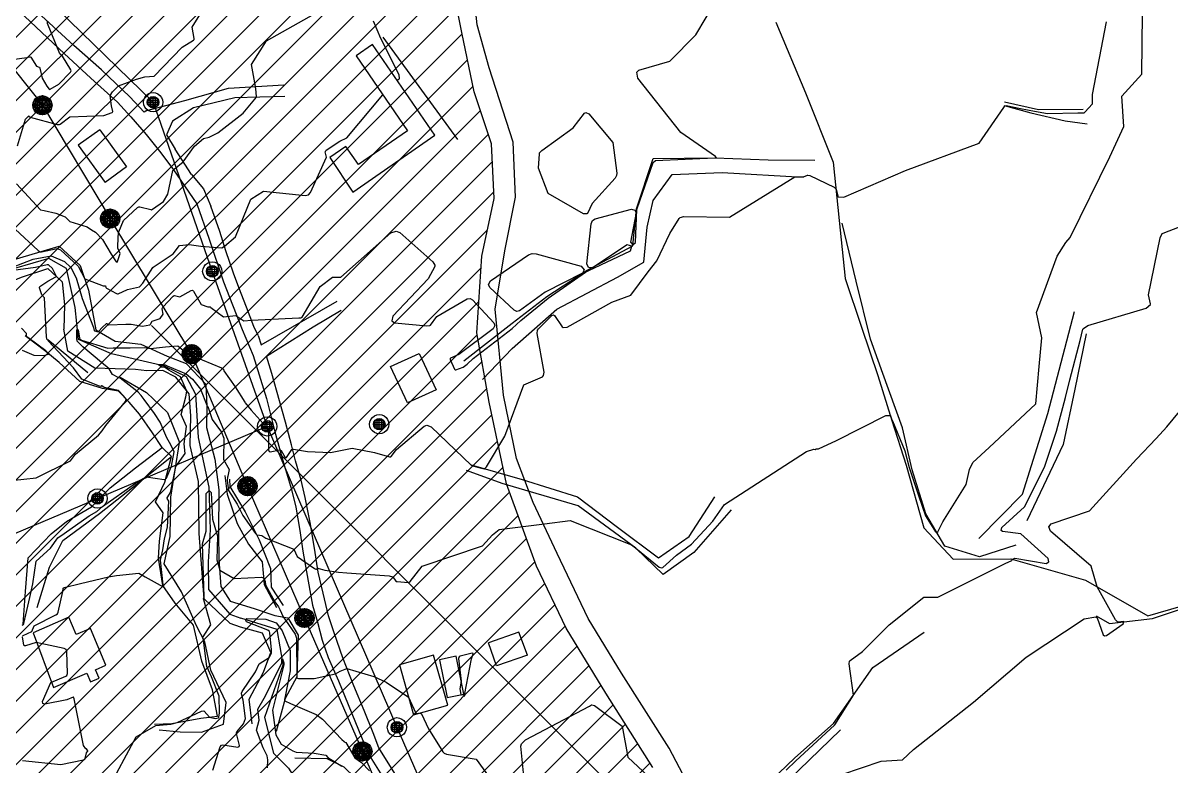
# Model space of a CAD drawing. Extents: x 13365 to 36625, y 86498 to 171760.
# Drawn here: x 14808.6 to 15129.5, y 87673.5 to 87881.3 of the extents above; entities that cross this region are included whole.
import ezdxf

# ---------------------------------------------------------------- set-up
doc = ezdxf.new("R2010")
doc.units = 0
doc.header["$LTSCALE"] = 5
doc.header["$MEASUREMENT"] = 0
for name, pattern in [('A_CONTINUOUS_LINE', [0]), ('KERB', [16, 5, -6, 5]), ('STREAM', [0])]:
    doc.linetypes.add(name, pattern=pattern)
doc.layers.get('0').update_dxf_attribs({"linetype": 'A_CONTINUOUS_LINE'})
for name, color, linetype in [('Agricultural', 40, 'Continuous'), ('BOUNDARY', 7, 'A_CONTINUOUS_LINE'), ('CONTOUR', 255, 'Continuous'), ('ELECTRIC', 240, 'A_CONTINUOUS_LINE'), ('EXISTING BUILDING', 21, 'A_CONTINUOUS_LINE'), ('EXISTING ROAD', 25, 'A_CONTINUOUS_LINE'), ('RELIEF', 255, 'A_CONTINUOUS_LINE'), ('Residential', 51, 'Continuous'), ('STREAM & RIVER FRONT', 161, 'A_CONTINUOUS_LINE'), ('TELECOM', 94, 'A_CONTINUOUS_LINE'), ('text', 7, 'Continuous')]:
    doc.layers.add(name, color=color, linetype=linetype)

# ---------------------------------------------------------------- blocks, each defined once
blk = doc.blocks.new('S038')
at = {"color": 0}
for p, q in [((-0.5, 0), (0, 0.5)), ((-0.5, 0), (-0.48, 0.13)), ((-0.48, -0.13), (-0.5, 0)), ((0, -0.5), (-0.5, 0)), ((-0.5, 0), (0.5, 0)), ((-0.48, -0.13), (0.13, 0.48)), ((-0.48, 0.13), (-0.43, 0.25)), ((0.13, -0.48), (-0.48, 0.13)), ((-0.48, 0.13), (0.48, 0.13)), ((0.25, 0.43), (-0.43, -0.25)), ((-0.43, 0.25), (-0.35, 0.35)), ((0.43, 0.25), (-0.43, 0.25)), ((-0.43, 0.25), (0.25, -0.43)), ((-0.35, 0.35), (-0.25, 0.43)), ((-0.35, -0.35), (0.35, 0.35)), ((0.35, -0.35), (-0.35, 0.35)), ((-0.35, 0.35), (0.35, 0.35)), ((-0.35, -0.35), (-0.35, 0.35)), ((-0.25, 0.43), (-0.13, 0.48)), ((0.43, -0.25), (-0.25, 0.43)), ((-0.25, 0.43), (-0.25, -0.43)), ((-0.25, -0.43), (0.43, 0.25)), ((-0.13, 0.48), (0, 0.5)), ((-0.13, -0.48), (-0.13, 0.48)), ((-0.13, 0.48), (0.48, -0.13)), ((0.48, 0.13), (-0.13, -0.48)), ((0, 0.5), (0.13, 0.48)), ((0.5, 0), (0, 0.5)), ((0, 0.5), (0, -0.5)), ((0, -0.5), (0.5, 0)), ((0.13, 0.48), (0.25, 0.43)), ((0.13, 0.48), (0.13, -0.48)), ((0.25, 0.43), (0.35, 0.35)), ((0.25, -0.43), (0.25, 0.43)), ((0.35, 0.35), (0.43, 0.25)), ((0.35, 0.35), (0.35, -0.35)), ((0.43, 0.25), (0.48, 0.13)), ((0.48, 0.13), (0.5, 0)), ((0.5, 0), (0.48, -0.13)), ((-0.43, -0.25), (-0.48, -0.13)), ((0.48, -0.13), (-0.48, -0.13)), ((-0.35, -0.35), (-0.43, -0.25)), ((-0.43, -0.25), (0.43, -0.25)), ((-0.25, -0.43), (-0.35, -0.35)), ((0.35, -0.35), (-0.35, -0.35)), ((-0.13, -0.48), (-0.25, -0.43)), ((0, -0.5), (-0.13, -0.48)), ((0.13, -0.48), (0, -0.5)), ((0.25, -0.43), (0.13, -0.48)), ((0.35, -0.35), (0.25, -0.43)), ((0.43, -0.25), (0.35, -0.35)), ((0.48, -0.13), (0.43, -0.25))]:
    blk.add_line(p, q, dxfattribs=at)
blk = doc.blocks.new('S034')
at = {"color": 0}
for p, q in [((-0.5, 0), (-0.48, 0.13)), ((-0.48, -0.13), (-0.5, 0)), ((-0.48, 0.13), (-0.43, 0.25)), ((-0.43, 0.25), (-0.35, 0.35)), ((-0.35, 0.35), (-0.25, 0.43)), ((-0.3, 0), (-0.28, 0.11)), ((-0.28, -0.11), (-0.3, 0)), ((0.3, 0), (-0.3, 0)), ((-0.28, 0.11), (-0.21, 0.21)), ((-0.28, -0.11), (-0.28, 0.11)), ((-0.28, 0.11), (0.28, 0.11)), ((-0.25, 0.43), (-0.13, 0.48)), ((-0.21, 0.21), (-0.11, 0.28)), ((-0.21, -0.21), (-0.21, 0.21)), ((-0.21, 0.21), (0.21, 0.21)), ((-0.13, 0.48), (0, 0.5)), ((-0.11, 0.28), (0, 0.3)), ((-0.11, -0.28), (-0.11, 0.28)), ((-0.11, 0.28), (0.11, 0.28)), ((0, 0.5), (0.13, 0.48)), ((0, 0.3), (0.11, 0.28)), ((0, -0.3), (0, 0.3)), ((0.11, 0.28), (0.21, 0.21)), ((0.11, 0.28), (0.11, -0.28)), ((0.13, 0.48), (0.25, 0.43)), ((0.21, 0.21), (0.28, 0.11)), ((0.21, 0.21), (0.21, -0.21)), ((0.25, 0.43), (0.35, 0.35)), ((0.28, 0.11), (0.3, 0)), ((0.28, 0.11), (0.28, -0.11)), ((0.3, 0), (0.28, -0.11)), ((0.35, 0.35), (0.43, 0.25)), ((0.43, 0.25), (0.48, 0.13)), ((0.48, 0.13), (0.5, 0)), ((0.5, 0), (0.48, -0.13)), ((-0.43, -0.25), (-0.48, -0.13)), ((-0.35, -0.35), (-0.43, -0.25)), ((-0.25, -0.43), (-0.35, -0.35)), ((-0.21, -0.21), (-0.28, -0.11)), ((0.28, -0.11), (-0.28, -0.11)), ((-0.13, -0.48), (-0.25, -0.43)), ((-0.11, -0.28), (-0.21, -0.21)), ((0.21, -0.21), (-0.21, -0.21)), ((0, -0.5), (-0.13, -0.48)), ((0, -0.3), (-0.11, -0.28)), ((0.11, -0.28), (-0.11, -0.28)), ((0.11, -0.28), (0, -0.3)), ((0.13, -0.48), (0, -0.5)), ((0.21, -0.21), (0.11, -0.28)), ((0.25, -0.43), (0.13, -0.48)), ((0.28, -0.11), (0.21, -0.21)), ((0.35, -0.35), (0.25, -0.43)), ((0.43, -0.25), (0.35, -0.35)), ((0.48, -0.13), (0.43, -0.25))]:
    blk.add_line(p, q, dxfattribs=at)

msp = doc.modelspace()

# ---------------------------------------------------------------- hatches: boundary and pattern name
at = {"layer": 'Residential', "linetype": 'Continuous'}
h = msp.add_hatch(dxfattribs=at)
h.set_pattern_fill('ANSI31', color=256, scale=50, style=0)
edge = h.paths.add_edge_path()
edge.add_line((15022.91, 87431.89), (15035.79, 87436.34))
edge.add_line((15035.79, 87436.34), (15043.22, 87441.78))
edge.add_line((15043.22, 87441.78), (15043.71, 87449.7))
edge.add_line((15043.71, 87449.7), (15034.8, 87456.13))
edge.add_line((15034.8, 87456.13), (15028.36, 87467.02))
edge.add_line((15028.36, 87467.02), (15025.88, 87484.84))
edge.add_line((15025.88, 87484.84), (15029.78, 87504.69))
edge.add_line((15029.78, 87504.69), (15031.86, 87519.92))
edge.add_line((15031.86, 87519.92), (15031.16, 87537.23))
edge.add_line((15031.16, 87537.23), (15027.68, 87559.49))
edge.add_line((15027.68, 87559.49), (15018.67, 87592.03))
edge.add_line((15018.67, 87592.03), (15008.97, 87620.42))
edge.add_line((15008.97, 87620.42), (14997.88, 87650.88))
edge.add_line((14997.88, 87650.88), (14984.66, 87673.16))
edge.add_line((14984.66, 87673.16), (14971.49, 87693.93))
edge.add_line((14971.49, 87693.93), (14960.4, 87712.1))
edge.add_line((14960.4, 87712.1), (14952.09, 87729.41))
edge.add_line((14952.09, 87729.41), (14943.78, 87752.41))
edge.add_line((14943.78, 87752.41), (14938.93, 87775.26))
edge.add_line((14938.93, 87775.26), (14935.46, 87794.65))
edge.add_line((14935.46, 87794.65), (14936.85, 87816.11))
edge.add_line((14936.85, 87816.11), (14940.29, 87832.21))
edge.add_line((14940.29, 87832.21), (14939.59, 87847.44))
edge.add_line((14939.59, 87847.44), (14934.74, 87861.98))
edge.add_line((14934.74, 87861.98), (14931.28, 87878.6))
edge.add_line((14931.28, 87878.6), (14927.81, 87895.91))
edge.add_line((14927.81, 87895.91), (14925.73, 87913.22))
edge.add_line((14925.73, 87913.22), (14919.5, 87926.37))
edge.add_line((14919.5, 87926.37), (14909.1, 87938.83))
edge.add_line((14909.1, 87938.83), (14899.4, 87950.61))
edge.add_line((14899.4, 87950.61), (14891.08, 87960.99))
edge.add_line((14891.08, 87960.99), (14880.68, 87969.99))
edge.add_line((14880.68, 87969.99), (14869.59, 87977.61))
edge.add_line((14869.59, 87977.61), (14863.35, 87986.61))
edge.add_line((14863.35, 87986.61), (14856.42, 87994.92))
edge.add_line((14856.42, 87994.92), (14849.47, 87997.81))
edge.add_line((14849.47, 87997.81), (14841.46, 88000.48))
edge.add_line((14841.46, 88000.48), (14833, 88001.37))
edge.add_line((14833, 88001.37), (14824.1, 87998.7))
edge.add_line((14824.1, 87998.7), (14816.08, 87993.81))
edge.add_line((14816.08, 87993.81), (14804.96, 87987.73))
edge.add_line((14804.96, 87987.73), (14799.16, 87981.8))
edge.add_line((14799.16, 87981.8), (14791.69, 87973.99))
edge.add_line((14791.69, 87973.99), (14783.13, 87967.57))
edge.add_line((14783.13, 87967.57), (14772.03, 87962.69))
edge.add_line((14772.03, 87962.69), (14765.15, 87960.73))
edge.add_line((14765.15, 87960.73), (14752.37, 87959.75))
edge.add_line((14752.37, 87959.75), (14742.54, 87960.24))
edge.add_line((14742.54, 87960.24), (14732.22, 87962.69))
edge.add_line((14732.22, 87962.69), (14725.34, 87969.57))
edge.add_line((14725.34, 87969.57), (14716.5, 87975.95))
edge.add_line((14716.5, 87975.95), (14711.58, 87986.26))
edge.add_line((14711.58, 87986.26), (14709.62, 88000.01))
edge.add_line((14709.62, 88000.01), (14703.23, 88015.23))
edge.add_line((14703.23, 88015.23), (14691.92, 88017.68))
edge.add_line((14691.92, 88017.68), (14683.08, 88013.27))
edge.add_line((14683.08, 88013.27), (14681.6, 87999.52))
edge.add_line((14681.6, 87999.52), (14680.13, 87986.26))
edge.add_line((14680.13, 87986.26), (14677.18, 87969.08))
edge.add_line((14677.18, 87969.08), (14673.25, 87954.35))
edge.add_line((14673.25, 87954.35), (14669.31, 87943.55))
edge.add_line((14669.31, 87943.55), (14666.86, 87933.24))
edge.add_line((14666.86, 87933.24), (14665.38, 87921.45))
edge.add_line((14665.38, 87921.45), (14664.89, 87908.69))
edge.add_line((14664.89, 87908.69), (14663.42, 87896.41))
edge.add_line((14663.42, 87896.41), (14660.47, 87880.21))
edge.add_line((14660.47, 87880.21), (14657.03, 87864.99))
edge.add_line((14657.03, 87864.99), (14654.06, 87851.56))
edge.add_line((14654.06, 87851.56), (14648.81, 87832.93))
edge.add_line((14648.81, 87832.93), (14649.36, 87814.9))
edge.add_line((14649.36, 87814.9), (14657.01, 87798.51))
edge.add_line((14657.01, 87798.51), (14667.4, 87784.86))
edge.add_line((14667.4, 87784.86), (14676.15, 87772.84))
edge.add_line((14676.15, 87772.84), (14685.45, 87756.45))
edge.add_line((14685.45, 87756.45), (14695.29, 87742.79))
edge.add_line((14695.29, 87742.79), (14710.06, 87719.85))
edge.add_line((14710.06, 87719.85), (14724.35, 87700))
edge.add_line((14724.35, 87700), (14734.2, 87685.25))
edge.add_line((14734.2, 87685.25), (14747.87, 87673.78))
edge.add_line((14747.87, 87673.78), (14760.44, 87666.68))
edge.add_line((14760.44, 87666.68), (14772.47, 87660.12))
edge.add_line((14772.47, 87660.12), (14785.05, 87651.93))
edge.add_line((14785.05, 87651.93), (14798.18, 87644.83))
edge.add_line((14798.18, 87644.83), (14809.66, 87633.9))
edge.add_line((14809.66, 87633.9), (14819.5, 87619.7))
edge.add_line((14819.5, 87619.7), (14822.29, 87603.57))
edge.add_line((14822.29, 87603.57), (14820.1, 87585.55))
edge.add_line((14820.1, 87585.55), (14814.09, 87568.07))
edge.add_line((14814.09, 87568.07), (14802.05, 87560.96))
edge.add_line((14802.05, 87560.96), (14784.56, 87562.06))
edge.add_line((14784.56, 87562.06), (14770.34, 87563.7))
edge.add_line((14770.34, 87563.7), (14755.57, 87564.79))
edge.add_line((14755.57, 87564.79), (14744.09, 87561.51))
edge.add_line((14744.09, 87561.51), (14735.34, 87554.95))
edge.add_line((14735.34, 87554.95), (14730.14, 87544.31))
edge.add_line((14730.14, 87544.31), (14724.93, 87533.02))
edge.add_line((14724.93, 87533.02), (14712.32, 87529.11))
edge.add_line((14712.32, 87529.11), (14697.53, 87523.46))
edge.add_line((14697.53, 87523.46), (14685.79, 87518.25))
edge.add_line((14685.79, 87518.25), (14675.35, 87516.08))
edge.add_line((14675.35, 87516.08), (14667.09, 87510.86))
edge.add_line((14667.09, 87510.86), (14661.44, 87499.57))
edge.add_line((14661.44, 87499.57), (14657.96, 87490.88))
edge.add_line((14657.96, 87490.88), (14657.96, 87477.85))
edge.add_line((14657.96, 87477.85), (14659.26, 87463.95))
edge.add_line((14659.26, 87463.95), (14662.74, 87453.52))
edge.add_line((14662.74, 87453.52), (14667.96, 87450.05))
edge.add_line((14667.96, 87450.05), (14677.09, 87451.35))
edge.add_line((14677.09, 87451.35), (14688.83, 87455.26))
edge.add_line((14688.83, 87455.26), (14700.14, 87459.61))
edge.add_line((14700.14, 87459.61), (14709.27, 87459.61))
edge.add_line((14709.27, 87459.61), (14721.88, 87459.61))
edge.add_line((14721.88, 87459.61), (14733.62, 87459.61))
edge.add_line((14733.62, 87459.61), (14746.67, 87457))
edge.add_line((14746.67, 87457), (14755.37, 87456.56))
edge.add_line((14755.37, 87456.56), (14767.11, 87456.13))
edge.add_line((14767.11, 87456.13), (14784.93, 87455.26))
edge.add_line((14784.93, 87455.26), (14800.59, 87454.39))
edge.add_line((14800.59, 87454.39), (14815.52, 87454.02))
edge.add_line((14815.52, 87454.02), (14832.48, 87455.32))
edge.add_line((14832.48, 87455.32), (14853.35, 87457.49))
edge.add_line((14853.35, 87457.49), (14872.05, 87463.58))
edge.add_line((14872.05, 87463.58), (14896.84, 87466.62))
edge.add_line((14896.84, 87466.62), (14909.01, 87476.61))
edge.add_line((14909.01, 87476.61), (14917.71, 87485.73))
edge.add_line((14917.71, 87485.73), (14923.8, 87498.33))
edge.add_line((14923.8, 87498.33), (14936.41, 87500.07))
edge.add_line((14936.41, 87500.07), (14950.76, 87491.81))
edge.add_line((14950.76, 87491.81), (14962.06, 87474.44))
edge.add_line((14962.06, 87474.44), (14980.32, 87461.84))
edge.add_line((14980.32, 87461.84), (14988.23, 87450.69))
edge.add_line((14988.23, 87450.69), (14999.13, 87438.32))
edge.add_line((14999.13, 87438.32), (15010.52, 87431.89))

# ---------------------------------------------------------------- linework, layer by layer
at = {"layer": 'Agricultural', "linetype": 'Continuous'}
msp.add_lwpolyline([(14996.9, 87663.83), (14989.24, 87678.48), (14975.9, 87699.45), (14966.57, 87714.77), (14957.91, 87732.92), (14951.24, 87747.23), (14946.58, 87759.55), (14942.91, 87777.2), (14940.58, 87801.3), (14943.25, 87817.61), (14946.25, 87832.6), (14945.58, 87847.91), (14938.88, 87868.75), (14935.55, 87880.73), (14933.88, 87896.72)], dxfattribs=at)
at = {"layer": 'BOUNDARY', "linetype": 'Continuous'}
msp.add_line((14909.14, 87877.32), (14930.02, 87848.66), dxfattribs=at)
at = {"layer": 'CONTOUR', "color": 33, "linetype": 'A_CONTINUOUS_LINE'}
for points in [[(14807.05, 87846.93), (14809.32, 87854.34), (14810.09, 87855.24), (14810.18, 87855.28), (14810.22, 87855.26), (14810.58, 87854.9), (14818.16, 87852.93), (14818.78, 87852.91), (14819.02, 87853.02), (14821.66, 87854.99), (14831.16, 87855.44), (14833.49, 87856.24), (14833.65, 87856.37), (14833.67, 87856.5), (14833.36, 87858.08), (14832.94, 87860.97), (14833.58, 87861.98), (14835.26, 87863.7), (14840.34, 87865.57), (14842.69, 87866.19), (14845.25, 87866.41), (14853.05, 87874.55), (14856.24, 87876.44), (14856.43, 87876.67), (14856.47, 87876.93), (14855.84, 87880.09), (14867.65, 87899.01)], [(14806.77, 87836.34), (14813.49, 87829), (14814.55, 87828.88), (14817.8, 87828.1), (14820.38, 87827.1), (14821.73, 87825.75), (14826.5, 87824.32), (14827.77, 87823.45), (14828.88, 87822.81), (14830.84, 87820.72), (14833.25, 87816.59), (14834.66, 87814.5), (14834.87, 87814.42), (14835.04, 87814.55), (14835.71, 87816.82), (14835.12, 87818.33), (14835.22, 87821.53), (14835.38, 87822.91), (14836.73, 87826.01), (14840.63, 87829.65), (14841.01, 87829.85), (14841.28, 87829.86), (14844.28, 87829.08), (14844.55, 87829.07), (14844.82, 87829.19), (14847.83, 87831.34), (14849.06, 87833.44), (14850.44, 87840.05), (14850.83, 87840.35), (14853.4, 87842.47), (14856.52, 87846.81), (14859.02, 87849), (14860.64, 87849.36), (14863.07, 87850.59), (14870.12, 87856.07), (14873.88, 87860.49), (14873.81, 87861.92), (14873.59, 87863.48), (14872.51, 87869.63), (14876.66, 87876.27), (14899.01, 87888.93)], [(14805.63, 87812.98), (14811.39, 87815.22), (14816.46, 87816.18), (14820.15, 87814.56), (14821.99, 87812.89), (14823.43, 87810.04), (14825.12, 87804.24), (14828.32, 87796.16), (14828.49, 87795.32), (14828.53, 87795.26), (14828.57, 87795.23), (14829.24, 87795.02), (14829.71, 87795.04), (14830.79, 87796.18), (14831.84, 87797.19), (14831.95, 87797.24), (14832, 87797.23), (14832.6, 87796.9), (14837.33, 87797.08), (14838.8, 87797.1), (14841.99, 87796.5), (14844.06, 87796.91), (14844.22, 87796.98), (14844.27, 87797.03), (14844.69, 87797.89), (14846.95, 87798.66), (14847.77, 87799.84), (14847.5, 87801.36), (14847.51, 87801.48), (14847.69, 87801.8), (14850.53, 87804.93), (14850.85, 87805.12), (14850.97, 87805.12), (14852.43, 87804.67), (14855.63, 87806.5), (14855.93, 87806.53), (14856.23, 87806.31), (14858.42, 87802.52), (14860.27, 87801.89), (14860.92, 87801.87), (14861.1, 87801.71), (14861.14, 87801.69), (14864.61, 87799.09), (14868.04, 87799.53), (14870.32, 87797.97), (14872.48, 87798.14), (14885.74, 87798.83), (14886.13, 87798.84), (14886.25, 87798.84), (14886.29, 87798.82), (14886.3, 87798.82), (14886.31, 87798.83), (14886.48, 87798.92), (14886.62, 87799.05), (14891.66, 87807.63), (14895.09, 87810.2), (14897.4, 87810.23), (14911.45, 87822.59), (14912.91, 87823.1), (14913.95, 87822.7), (14923.19, 87814.46), (14923.73, 87813.51), (14923.69, 87813.19), (14921.86, 87809.77), (14911.94, 87799.29), (14911.72, 87798.01), (14912.42, 87797.45), (14921.49, 87796.56), (14922.27, 87796.66), (14922.47, 87796.8), (14924.28, 87799.19), (14932.75, 87804.1), (14933.54, 87804.23), (14934.22, 87803.86), (14940.2, 87797.44), (14940.46, 87796.68), (14939.99, 87795.79), (14930.44, 87788.62), (14928.12, 87787.59), (14927.98, 87787.43), (14927.99, 87787.17), (14929.24, 87784.5), (14929.43, 87784.31), (14929.6, 87784.31), (14931.6, 87785.03), (14932.79, 87785.86), (14934.47, 87787.47), (14945.32, 87795.81), (14947.74, 87798.09), (14955.36, 87804.36), (14965.85, 87811.6), (14966.76, 87812.08), (14978.37, 87817.53), (14978.76, 87818.86), (14977.47, 87819.28), (14967.81, 87812.85), (14966.7, 87812.93), (14966.22, 87813.92), (14967.4, 87825.09), (14967.78, 87826.01), (14968.57, 87826.5), (14978.68, 87829.19), (14979.64, 87828.97), (14979.95, 87828.25), (14978.41, 87820.02), (14979.04, 87819.28), (14979.82, 87819.9), (14980.2, 87829.11), (14980.27, 87829.41), (14984.74, 87842.25), (14985.41, 87842.81), (15002.02, 87843.55), (15002.08, 87843.55), (15002.4, 87843.54), (15002.42, 87843.55), (15002.42, 87843.59), (15002.15, 87843.92), (14992.51, 87850.63), (14980.44, 87865.82), (14980.16, 87867.48), (14980.72, 87868.05), (14989.41, 87870.63), (14996.63, 87877.92), (15002.42, 87887.65)], [(14808.46, 87709.85), (14808.61, 87710), (14811.04, 87711.12), (14811.73, 87712.76), (14817.79, 87715.77), (14818.21, 87716.11), (14818.41, 87716.53), (14819.77, 87722.29), (14819.78, 87723.15), (14819.8, 87723.22), (14820.12, 87723.42), (14824.65, 87724.52), (14832.46, 87726.41), (14834.69, 87726.75), (14840.93, 87727.43), (14842.76, 87726.4), (14846.98, 87724.05), (14847.64, 87723.76), (14847.89, 87723.71), (14847.92, 87723.72), (14847.92, 87723.74), (14847.83, 87723.97), (14847.73, 87724.16), (14847.02, 87731.11), (14847.69, 87733.97), (14848.12, 87737.02), (14848.94, 87740.35), (14849.36, 87747.55), (14848.86, 87748.3), (14848.84, 87748.37), (14848.87, 87748.47), (14849.59, 87749.55), (14849.96, 87750.37), (14851.31, 87757.3), (14853.91, 87760.86), (14853.63, 87763.64), (14854.25, 87768.47), (14852.77, 87771.81), (14854.09, 87776.79), (14854.43, 87778.33), (14852.61, 87782.34), (14849.4, 87784.2), (14848.14, 87785.03), (14847.27, 87785.02), (14847.21, 87785.04), (14847.2, 87785.05), (14847.15, 87785.19), (14846.44, 87785.67), (14846.41, 87785.75), (14846.51, 87785.82), (14847.78, 87785.77), (14848.35, 87785.67), (14848.88, 87785.39), (14854.16, 87783.15), (14855.98, 87781.73), (14858.25, 87778.91), (14859.98, 87774.39), (14860.09, 87774.24), (14860.24, 87774.04), (14861.43, 87770.44), (14864.08, 87766.9), (14864.72, 87765.16), (14864.62, 87759.24), (14866.26, 87756.45), (14865.81, 87754.53), (14865.71, 87754.24), (14865.66, 87753.39), (14866.01, 87750.6), (14868.49, 87746.76), (14870.05, 87743.58), (14873.55, 87738.5), (14873.91, 87738.17), (14874.01, 87738.14), (14875.32, 87738), (14876.47, 87737.24), (14884.31, 87734.2), (14885.24, 87732.13), (14890.03, 87728.74), (14890.48, 87728.59), (14890.52, 87728.6), (14890.96, 87728.84), (14892.93, 87728.28), (14896.76, 87727.68), (14899.14, 87727.53), (14910.96, 87726.72), (14911.86, 87726.46), (14911.96, 87726.38), (14912.8, 87725.24), (14912.89, 87725.16), (14913.15, 87725.09), (14916.23, 87724.85), (14916.49, 87724.89), (14916.84, 87725.15), (14920.14, 87729.38), (14937.07, 87735.09), (14939.81, 87738.18), (14941.73, 87739.65), (14954.32, 87741.25), (14961.57, 87742.16), (14978.65, 87735.35), (14979.8, 87734.53), (14979.94, 87734.43), (14986.41, 87729.13), (14987.06, 87728.92), (14987.46, 87729.07), (14991.29, 87732.49), (14995.44, 87735.58), (15001.46, 87741.95), (15004.71, 87746.62), (15027.6, 87761.44), (15029.64, 87762.16), (15029.67, 87762.16), (15030.02, 87762.03), (15030.05, 87762.03), (15030.07, 87762.04), (15030.31, 87762.19), (15030.94, 87762.24), (15036.01, 87764.58), (15049.75, 87771.5), (15051.05, 87771.53), (15051.11, 87771.47), (15051.4, 87770.61), (15051.66, 87770.01), (15055.04, 87761.66), (15056.26, 87756.99), (15058.9, 87749.14), (15060.89, 87743.48), (15063.63, 87739.04), (15064.04, 87738.83), (15064.28, 87738.98), (15065.75, 87741.81), (15072.2, 87752.24), (15073.15, 87756.44), (15074.1, 87758.37), (15078.66, 87762.56), (15091.7, 87774.75), (15092.66, 87785.26), (15093.39, 87793.21), (15091.93, 87800.33), (15097.62, 87816.08), (15100.1, 87819.89), (15101.34, 87821.31), (15112.36, 87843.88), (15116.3, 87852.35), (15115.71, 87860.79), (15121.32, 87866.99), (15121.54, 87883.81)], [(14913.14, 87865.24), (14913.72, 87865.61), (14913.84, 87865.79), (14913.76, 87866.73), (14908.57, 87876.9), (14906.56, 87881.77)], [(14806.45, 87823.58), (14812.79, 87817.66), (14813.39, 87817.32), (14813.75, 87817.31), (14818.15, 87818.23), (14819.08, 87817.82), (14824.01, 87813.31), (14825.85, 87809.69), (14831.04, 87807.81), (14831.56, 87807.78), (14831.6, 87807.76), (14831.62, 87807.74), (14831.78, 87807.41), (14831.77, 87807.32), (14831.78, 87807.31), (14831.97, 87807.12), (14834.75, 87805.61), (14835.02, 87805.54), (14835.24, 87805.58), (14837.77, 87806.8), (14841.18, 87807.47), (14842.07, 87808.55), (14844.92, 87812.87), (14844.97, 87812.94), (14844.98, 87812.96), (14850.53, 87816.71), (14852.37, 87819.07), (14855.06, 87819.38), (14858.27, 87818.83), (14864.15, 87818.4), (14864.94, 87818.84), (14868, 87821.5), (14872.29, 87832.05), (14875.79, 87834.2), (14887.44, 87832.99), (14888.37, 87833.2), (14888.97, 87833.85), (14893.46, 87843.78), (14893.1, 87845.26), (14893.11, 87845.38), (14893.34, 87845.67), (14897.14, 87848.18), (14899.1, 87849.12), (14909.22, 87861.15)], [(14973.42, 87847.82), (14974.58, 87839.26), (14974.52, 87838.58), (14974.14, 87837.91), (14967.69, 87830.8), (14966.43, 87828.04), (14966.23, 87827.87), (14965.28, 87827.95), (14955.38, 87833.56), (14952.72, 87840.67), (14952.92, 87844.67), (14953.01, 87844.98), (14953.58, 87845.63), (14962.41, 87851.99), (14965.56, 87856.01), (14965.95, 87856.2), (14966.77, 87855.84), (14973.42, 87847.82)], [(15021.9, 87672.4), (15024.65, 87674.95), (15028.15, 87678.2), (15035.48, 87685.06), (15040.71, 87693.36), (15039.51, 87702.1), (15039.61, 87702.8), (15039.82, 87703.06), (15043.23, 87705.54), (15050.72, 87712.98), (15060.42, 87720.78), (15064.33, 87720.71), (15083.13, 87730.11), (15084.97, 87731.03), (15085.09, 87731.15), (15085.09, 87731.16), (15085.06, 87731.3), (15085.06, 87731.31), (15085.82, 87731.62), (15094.55, 87730.17), (15095.32, 87730.63), (15095.15, 87731.58), (15087.54, 87738.45), (15082.35, 87739.11), (15082, 87739.42), (15082.18, 87740.18), (15088.53, 87746), (15094.14, 87757.08), (15097.51, 87767.18), (15099.96, 87776.53), (15101.23, 87781.53), (15104.12, 87792.46), (15104.86, 87795.64), (15104.98, 87795.87), (15106.21, 87796.69), (15122.56, 87801.58), (15123.73, 87802.56), (15123.77, 87802.77), (15123.2, 87805.3), (15126.41, 87821.24), (15127.02, 87822.4), (15127.04, 87822.41), (15127.33, 87822.49), (15149.7, 87831.13)], [(14805.36, 87753.31), (14812.23, 87754.08), (14821.83, 87758.88), (14823.27, 87760.67), (14829.66, 87766.06), (14830.69, 87767.25), (14831.75, 87768.69), (14837.23, 87775.41), (14837.45, 87776.09), (14837.36, 87776.3), (14835.49, 87778.3), (14835.27, 87778.47), (14831.3, 87779.39), (14830.65, 87779.78), (14830.6, 87779.8), (14830.57, 87779.79), (14830.38, 87779.64), (14830.36, 87779.64), (14829.94, 87779.69), (14825.08, 87781.65), (14822.72, 87784.87), (14815.67, 87792.43), (14815.54, 87792.57), (14815.4, 87792.67), (14815.39, 87792.68), (14815.15, 87793.52), (14814.63, 87804.43), (14813.85, 87805.29), (14813.16, 87807.26), (14813.16, 87807.43), (14813.29, 87807.61), (14815.51, 87809.08), (14817.75, 87810.27), (14817.88, 87810.44), (14817.87, 87810.62), (14816.88, 87812.61), (14815.75, 87813.61), (14815.64, 87813.67), (14815.37, 87813.67), (14812.09, 87812.89), (14805.87, 87812.05)], [(14808.32, 87789.81), (14811.66, 87788.44), (14814.43, 87788.27), (14815.72, 87788.69), (14815.8, 87788.78), (14815.78, 87788.87), (14815.02, 87789.64), (14809.9, 87793.36), (14809.58, 87793.74), (14809.56, 87793.79), (14809.53, 87794.49), (14808.19, 87795.97)], [(15037.49, 87671.18), (15048.49, 87674.85), (15054.47, 87675.27), (15057.51, 87678.16), (15074.27, 87691.35), (15088.99, 87703.97), (15105.19, 87714.65), (15108.45, 87715.22), (15108.81, 87714.92), (15110.53, 87710.23), (15110.89, 87709.93), (15111.41, 87710.03), (15116.16, 87713.27), (15116.34, 87713.84), (15116.21, 87713.93), (15114.67, 87713.78), (15114.54, 87713.81), (15113.94, 87714.4), (15108.87, 87723.62), (15107.17, 87729.36), (15095.79, 87739.17), (15095.38, 87740.44), (15096.01, 87741.21), (15106.7, 87744.9), (15119.81, 87759.28), (15125.32, 87765.11), (15128.35, 87768.34), (15145.18, 87788.75)], [(14834.82, 87671.66), (14840.25, 87681.72), (14845.73, 87684.84), (14849.91, 87685.27), (14850.27, 87685.29), (14851.7, 87685.68), (14858.51, 87688.85), (14859.12, 87688.91), (14859.28, 87688.83), (14860.76, 87687.23), (14862.28, 87686.83), (14863.22, 87687.02), (14863.29, 87687.06), (14863.33, 87687.15), (14863.51, 87688.39), (14863.43, 87693.04), (14861.24, 87698.46), (14860.02, 87701.38), (14859.22, 87707.2), (14859.02, 87708.79), (14858.84, 87709.27), (14858.84, 87709.31), (14858.94, 87709.61), (14861.06, 87713), (14859.16, 87720.01), (14859.09, 87720.3), (14859.19, 87720.8), (14858.77, 87735.63), (14859.81, 87739.18), (14859.8, 87749.76), (14860.6, 87750.52), (14861.19, 87750.01), (14861.55, 87742.56), (14862.71, 87738.74), (14862.99, 87737.84), (14862.8, 87731.15), (14863.58, 87728.24), (14867.64, 87725.97), (14875.24, 87726.3), (14875.83, 87726.13), (14875.89, 87726.07), (14876.3, 87725.11), (14876.41, 87724.16), (14879.03, 87719.46), (14880.03, 87718.02), (14880.38, 87717.25), (14881.28, 87715.21), (14881.99, 87714.3), (14884.63, 87710.36), (14885.07, 87709.31), (14885.09, 87698.48), (14885.03, 87698.21), (14885.04, 87698.19), (14885.07, 87698.16), (14885.56, 87698.03), (14890.02, 87697.97), (14895.93, 87699.28), (14897.29, 87700.04), (14899.12, 87700.81), (14906.66, 87698.53), (14910.08, 87696.93), (14916.39, 87692.77), (14918.32, 87688.5), (14918.59, 87688.22), (14918.67, 87688.2), (14919.6, 87688.36), (14919.68, 87688.34), (14919.94, 87688.08), (14921.97, 87683.95), (14925.95, 87677.52), (14926.36, 87677.09), (14926.98, 87676.84), (14935.31, 87675.44), (14939.19, 87670.01)], [(14861.61, 87672.36), (14863.72, 87678.93), (14864.11, 87679.4), (14864.47, 87679.49), (14868.61, 87678.8), (14868.98, 87678.94), (14869.07, 87679.25), (14868.23, 87682.58), (14868.24, 87682.88), (14868.35, 87683.08), (14870.27, 87685.31), (14870.8, 87686.84), (14870.11, 87691.97), (14869.65, 87693.71), (14869.64, 87693.85), (14869.84, 87694.34), (14873.59, 87699.84), (14874.63, 87702.14), (14877.37, 87703.85), (14878.04, 87705.12), (14878.1, 87706), (14877.62, 87710.78), (14877.48, 87711.14), (14877.06, 87711.5), (14871.08, 87713.82), (14870.79, 87714.43), (14871.19, 87714.76), (14876.47, 87714.6), (14879.35, 87713.58), (14880.28, 87712.39), (14880.99, 87711.34), (14883.28, 87705.86), (14883.29, 87700.15), (14881.84, 87692.92), (14881.66, 87692.2), (14881.7, 87691.84), (14881.71, 87691.81), (14881.82, 87691.72), (14883.39, 87691.03), (14890.55, 87687.89), (14892.31, 87686.65), (14897.76, 87680.9), (14898.36, 87680.42), (14898.59, 87680.19), (14898.81, 87680.07), (14901.39, 87675.82), (14903.18, 87674.52), (14905.43, 87672.15)], [(14808.47, 87675.07), (14819.18, 87673.96), (14825.47, 87675.29), (14825.93, 87675.54), (14825.99, 87675.66), (14826.35, 87677.24), (14826.51, 87677.53), (14826.74, 87677.65), (14826.76, 87677.67), (14826.74, 87677.73), (14826.33, 87678.31), (14826.28, 87678.35), (14826.27, 87678.35), (14826.18, 87678.33), (14826.17, 87678.33), (14825.52, 87679.24), (14822.91, 87692.31), (14822.75, 87692.75), (14822.73, 87692.78), (14822.57, 87692.79), (14820.81, 87692.07), (14814.67, 87690.81), (14814.15, 87691.01), (14814.06, 87691.52), (14816.34, 87696.88), (14820.56, 87698.62), (14820.84, 87698.86), (14820.99, 87699.38), (14820.87, 87705.56), (14820.69, 87706.08), (14820.13, 87706.43), (14812.3, 87708.06), (14809.26, 87707.09), (14808.99, 87707.13), (14808.87, 87707.31), (14808.43, 87709.64)], [(14876.91, 87672.99), (14877.04, 87675.24), (14876.83, 87676.34), (14875.71, 87678.61), (14873.85, 87683.59), (14874.59, 87686.34), (14874.21, 87689.39), (14876.01, 87692.53), (14880.63, 87701.75), (14880.94, 87702.34), (14880.95, 87703.43), (14881.02, 87703.51), (14881.12, 87703.46), (14881.48, 87702.42), (14881.48, 87701.82), (14881.33, 87701.07), (14878.3, 87689.12), (14879.04, 87683.62), (14879.28, 87682.27), (14880.73, 87679.63), (14884, 87677.76), (14884.45, 87677.6), (14884.91, 87677.36), (14889.99, 87677.1), (14893.21, 87676.53), (14893.76, 87675.95), (14897.74, 87673.5)], [(14934.44, 87704.99), (14934.11, 87705.1), (14930.75, 87704.27), (14930.5, 87704.1), (14930.35, 87703.59), (14931.05, 87697.24), (14930.73, 87695.09), (14930.99, 87693.55), (14931.06, 87693.44), (14931.11, 87693.43), (14931.61, 87693.51), (14931.65, 87693.5), (14931.68, 87693.48), (14931.9, 87693.16), (14931.93, 87693.13), (14931.94, 87693.13), (14932.08, 87693.15), (14932.09, 87693.16), (14932.11, 87693.21), (14932.07, 87693.84), (14933.92, 87703.48), (14934.46, 87704.86), (14934.44, 87704.99)], [(14948.46, 87671.66), (14947.76, 87679.12), (14947.92, 87679.75), (14949.07, 87680.89), (14966.93, 87690.23), (14967.53, 87690.64), (14967.59, 87690.65), (14968.33, 87690.41), (14976.12, 87684.64), (14977.66, 87675.98), (14983.37, 87670.65)]]:
    msp.add_lwpolyline(points, dxfattribs=at)
at = {"layer": 'CONTOUR', "color": 252, "linetype": 'A_CONTINUOUS_LINE'}
for points in [[(14804.93, 87870.93), (14809.64, 87871.57), (14810.53, 87871.84), (14810.61, 87871.84), (14810.8, 87871.69), (14812.39, 87869.23), (14813.14, 87868.93), (14813.19, 87868.89), (14813.29, 87868.68), (14813.91, 87865.8), (14815.21, 87863.64), (14815.87, 87862.74), (14815.95, 87862.69), (14816.18, 87862.72), (14818.61, 87864.12), (14821.87, 87867.5), (14822.03, 87867.85), (14821.96, 87868.21), (14819.64, 87871.98), (14818.93, 87872.61), (14815.45, 87881.1), (14815.41, 87881.68)], [(14808.34, 87712.93), (14808.73, 87713.13), (14808.84, 87713.38), (14810.5, 87720.68), (14811.38, 87724.47), (14812.24, 87730.79), (14816.25, 87734.47), (14818.33, 87737.37), (14820.13, 87738.56), (14827.06, 87743.43), (14829.27, 87744.73), (14830.82, 87746.12), (14840.08, 87752.58), (14840.9, 87753.18), (14843.02, 87754.37), (14848.05, 87753.67), (14848.46, 87753.75), (14848.66, 87753.97), (14850.08, 87757.32), (14850.86, 87761.33), (14849.94, 87763.28), (14848.76, 87765.29), (14846.97, 87769.63), (14845.32, 87772.13), (14842.48, 87775.96), (14841.6, 87777.08), (14840.75, 87778.04), (14835.72, 87781.95), (14835.38, 87782.04), (14833.62, 87783.03), (14832.71, 87784.6), (14830.52, 87786.34), (14825.3, 87790.72), (14823.69, 87792.3), (14823.65, 87793.13), (14823.68, 87795.44), (14823.85, 87795.6), (14824.05, 87795.45), (14824.36, 87793.15), (14824.45, 87792.97), (14824.97, 87792.63), (14832.3, 87790.36), (14833.83, 87790.42), (14838.57, 87790.49), (14842.52, 87790.55), (14844.22, 87790.24), (14848.41, 87790.76), (14851.91, 87791), (14853.46, 87789.72), (14855.53, 87788.28), (14855.99, 87788.22), (14864.08, 87784.88), (14864.63, 87784.45), (14864.64, 87784.42), (14864.69, 87784), (14867.87, 87779.52), (14870.56, 87775.21), (14870.73, 87775.05), (14872.36, 87773.05), (14876.56, 87768.36), (14877.23, 87767.19), (14877.21, 87761.89), (14877.41, 87761.49), (14877.65, 87761.41), (14880.36, 87761.9), (14880.6, 87761.87), (14880.75, 87761.74), (14881.84, 87759.81), (14882.02, 87759.7), (14882.25, 87759.81), (14883.73, 87761.99), (14883.91, 87762.13), (14884.23, 87762.16), (14888.08, 87761.48), (14894.57, 87761.22), (14900.61, 87762.4), (14906.8, 87761.21), (14911.02, 87759.95), (14911.38, 87759.95), (14911.54, 87760.07), (14912.96, 87761.99), (14920.72, 87768.57), (14921.52, 87768.83), (14922.71, 87768.35), (14933.84, 87757.61), (14934.24, 87757.5), (14936.39, 87756.87), (14937.47, 87756.63), (14937.56, 87756.64), (14938.17, 87757.17), (14943.32, 87765.75), (14948.56, 87780.08), (14953.78, 87782.36), (14954.11, 87782.68), (14954.29, 87783.64), (14952.32, 87794.48), (14952.42, 87795.42), (14952.66, 87795.8), (14956.39, 87799.5), (14956.85, 87799.67), (14957.16, 87799.5), (14959.29, 87796.28), (14959.58, 87796.1), (14960.74, 87796.26), (14973.14, 87803.24), (14978.54, 87805.16), (14983.3, 87811.72), (14985.72, 87814.78), (14989.4, 87822.43), (14992.01, 87826.63), (14992.3, 87826.9), (14993.29, 87827.15), (15006.06, 87826.98), (15024.31, 87838.26), (15026.36, 87838.28), (15026.78, 87838.28), (15027.85, 87838.74), (15027.94, 87838.76), (15028.57, 87838.6), (15035.33, 87835.33), (15035.84, 87834.93), (15035.92, 87834.78), (15036.36, 87832.81), (15036.48, 87832.66), (15038.06, 87832.59), (15055.25, 87840.05), (15075.85, 87847.64), (15082.74, 87857.62), (15083.03, 87858.1), (15083.06, 87858.13), (15083.39, 87858.17), (15087.44, 87857.37), (15091.29, 87856.57), (15095, 87856), (15103.47, 87856.17), (15105.09, 87856.12), (15105.22, 87856.14), (15105.43, 87856.29), (15107.51, 87858.67), (15107.55, 87861.3), (15111.43, 87881.56)]]:
    msp.add_lwpolyline(points, dxfattribs=at)
at = {"layer": 'CONTOUR', "linetype": 'A_CONTINUOUS_LINE'}
msp.add_lwpolyline([(14954.53, 87806.04), (14947.35, 87800.83), (14946.65, 87800.64), (14945.89, 87800.98), (14939.05, 87807.34), (14938.73, 87808.15), (14939.31, 87809.19), (14949.92, 87816.42), (14950.95, 87816.84), (14952.07, 87816.75), (14964.64, 87813.27), (14965.47, 87812.25), (14964.97, 87811.29), (14954.53, 87806.04)], dxfattribs=at)
at = {"layer": 'CONTOUR', "color": 3, "linetype": 'A_CONTINUOUS_LINE'}
msp.add_lwpolyline([(14913.89, 87684.92), (14913.78, 87684.96), (14912.64, 87684.72), (14912.55, 87684.64), (14912.56, 87684.61), (14912.84, 87684.29), (14912.95, 87684.15), (14913.31, 87684.03), (14913.34, 87684.03), (14913.4, 87684.08), (14913.89, 87684.83), (14913.89, 87684.92)], dxfattribs=at)
at = {"layer": 'ELECTRIC', "linetype": 'A_CONTINUOUS_LINE'}
for p, q in [((14778.32, 87924.37), (14844.95, 87859.11)), ((14876.87, 87768.48), (14829.42, 87748.35)), ((14876.87, 87768.48), (14913.12, 87684.35)), ((14790.48, 87731.87), (14829.42, 87748.35))]:
    msp.add_line(p, q, dxfattribs=at)
for points in [[(14844.95, 87859.11), (14861.51, 87811.83), (14876.87, 87768.48)], [(14913.12, 87684.35), (14930.11, 87645.11), (14970.15, 87623.97)]]:
    msp.add_lwpolyline(points, dxfattribs=at)
at = {"layer": 'EXISTING BUILDING', "linetype": 'A_CONTINUOUS_LINE'}
msp.add_line((14831.77, 87701.68), (14827.45, 87711.97), dxfattribs=at)
for points in [[(14900.78, 87833.97), (14923.73, 87849.86), (14906.28, 87875.21)], [(14906.28, 87875.21), (14901.71, 87872.07), (14916.11, 87851.15), (14902.35, 87841.68)], [(14830.03, 87851.41), (14824.01, 87847.06), (14831.52, 87836.67)], [(14830.03, 87851.41), (14837.54, 87841.01), (14831.52, 87836.67)], [(14902.35, 87841.68), (14898.84, 87846.78), (14894.35, 87843.69), (14900.78, 87833.97)], [(14916.1, 87775.04), (14911.36, 87785.2), (14919.34, 87788.83)], [(14919.34, 87788.83), (14924.04, 87778.74), (14916.1, 87775.04)], [(14827.45, 87711.97), (14823.48, 87710.3), (14821.4, 87715.12), (14811.39, 87710.8), (14817.11, 87695.52), (14826.47, 87699.45), (14827.46, 87697.1), (14829.85, 87698.11), (14828.87, 87700.46), (14831.77, 87701.68)], [(14949.6, 87704.53), (14947.18, 87710.97), (14938.7, 87708)], [(14949.6, 87704.53), (14940.97, 87701.5), (14938.7, 87708)], [(14927.33, 87690.53), (14923.33, 87704.53), (14913.84, 87701.83)], [(14931.78, 87693.59), (14929.65, 87704.2), (14924.99, 87703.26)], [(14924.99, 87703.26), (14927.14, 87692.65), (14931.78, 87693.59)], [(14913.84, 87701.83), (14917.79, 87687.8), (14927.33, 87690.53)]]:
    msp.add_lwpolyline(points, dxfattribs=at)
at = {"layer": 'EXISTING ROAD', "linetype": 'A_CONTINUOUS_LINE'}
for p, q in [((14843.2, 87856.79), (14842.46, 87856.32)), ((14848.74, 87849.95), (14851.1, 87846)), ((14855.73, 87838.89), (14851.1, 87846)), ((14850.47, 87840.46), (14857.15, 87830.68)), ((14874.29, 87793.91), (14875.19, 87791.25)), ((14912.99, 87670.72), (14908.1, 87678.57))]:
    msp.add_line(p, q, dxfattribs=at)
at = {"layer": 'EXISTING ROAD', "linetype": 'KERB'}
msp.add_line((14875.19, 87791.25), (14896.44, 87803.53), dxfattribs=at)
at = {"layer": 'EXISTING ROAD', "linetype": 'A_CONTINUOUS_LINE'}
for points in [[(14842.46, 87856.32), (14838.47, 87860.64), (14830.53, 87868.19), (14822.83, 87875), (14814.77, 87882.31), (14806.9, 87889.52), (14798.84, 87896.68), (14787.76, 87907.14), (14782.38, 87912.41), (14778.83, 87916.95), (14775.21, 87922.07), (14773.43, 87926.43), (14772.55, 87932.02), (14772.56, 87936.33), (14774.23, 87942.81), (14775.27, 87945.16), (14777.87, 87950.03), (14779.93, 87953.59)], [(14764.81, 87924.25), (14773.84, 87915.96), (14785.34, 87905.16), (14794.11, 87897.08), (14807.5, 87884.55), (14820.07, 87872.77), (14827.51, 87865.88), (14834.98, 87859.13), (14838.74, 87855.01), (14843.02, 87850.1), (14846.75, 87845.46), (14850.47, 87840.46)], [(14855.73, 87838.89), (14859.01, 87834.89), (14861.12, 87830.07)], [(14857.15, 87830.68), (14860.59, 87820.86), (14864.61, 87808.91), (14869.88, 87795.6), (14872.97, 87788.29), (14876.7, 87776.25), (14878.99, 87767), (14881.4, 87758.29), (14883.67, 87750.86), (14884.86, 87745.91), (14886, 87739.36), (14886.77, 87733.6), (14888.75, 87722.6), (14889.52, 87718.54), (14890.94, 87713.76), (14892.25, 87708.67), (14893.85, 87703.84), (14896.82, 87697.34), (14899.48, 87690.72), (14903.36, 87681.1), (14906.11, 87675.34), (14908.43, 87671.59), (14910.89, 87667.5)], [(14874.29, 87793.91), (14873.16, 87796.37), (14871.05, 87801.83), (14868.89, 87807.29), (14867.45, 87811.3), (14865.33, 87817.58), (14863.62, 87822.97), (14861.12, 87830.07)], [(14908.1, 87678.57), (14906.45, 87682.8), (14903.99, 87689.02), (14901.03, 87695.94), (14897.96, 87703.77), (14895.54, 87710.76), (14894, 87715.53), (14892.49, 87721.83), (14891.14, 87727.69), (14890.06, 87734.48), (14888.87, 87741.62), (14887.43, 87748.61), (14886.37, 87753.47), (14884.75, 87758.85), (14883.6, 87763.34), (14881.98, 87769.7), (14880.32, 87775.66), (14878.18, 87783.31), (14876.65, 87788.14)]]:
    msp.add_lwpolyline(points, dxfattribs=at)
at = {"layer": 'EXISTING ROAD', "linetype": 'KERB'}
for points in [[(14843.2, 87856.79), (14853.86, 87859.57), (14865.99, 87863.01), (14881.53, 87863.97)], [(14881.82, 87860.72), (14867.84, 87860.33), (14856.28, 87857.59), (14850.41, 87853.81), (14848.74, 87849.95)], [(14876.65, 87788.14), (14889.68, 87796.34), (14897.56, 87800.96)], [(14913.4, 87657.62), (14909.18, 87662.4), (14904.4, 87667.32), (14898.37, 87673.18), (14893.65, 87675.57), (14884.57, 87675.76)]]:
    msp.add_lwpolyline(points, dxfattribs=at)
at = {"layer": 'RELIEF'}
for p, q in [((14814.99, 87789.45), (14809.18, 87793.81)), ((14826.74, 87783.41), (14815.55, 87792.65)), ((14818.72, 87786.33), (14814.99, 87789.45)), ((14849.93, 87748.7), (14852.38, 87764)), ((14840.99, 87752.75), (14850.12, 87760.04)), ((14850.12, 87760.04), (14847.49, 87762.56)), ((14866.35, 87753.71), (14866.41, 87751.71)), ((14816.43, 87738.43), (14820.77, 87741.92))]:
    msp.add_line(p, q, dxfattribs=at)
for points in [[(15082.83, 87858.19), (15090.35, 87856.17), (15099.93, 87853.88), (15106.04, 87853.09)], [(15082.99, 87859.2), (15092.49, 87857.08), (15104.96, 87857.13)], [(14931.84, 87786.81), (14945.32, 87797.32), (14954.99, 87804.82), (14966.3, 87812.18), (14979.01, 87819), (14980.08, 87829.32), (14984.74, 87843.37), (15002.08, 87843.57), (15016.93, 87842.97), (15029.91, 87842.95)], [(14937.07, 87781.58), (14945.31, 87790.22), (14957.81, 87801.3), (14974.73, 87810.24), (14982.09, 87814.36), (14983.09, 87824.2), (14984.72, 87831.64), (14990.05, 87838.95), (15004.05, 87839.42), (15026.67, 87838.12)], [(15086.1, 87735.24), (15075.96, 87731.97), (15066.28, 87735.03), (15060.98, 87744.04), (15057.11, 87756.36), (15054.41, 87768.06), (15048.9, 87783.23), (15045.46, 87792.88), (15041.5, 87809.07), (15037.53, 87825.26)], [(14789.25, 87813.3), (14798.39, 87814.11), (14805.21, 87814.88), (14818.72, 87818.91)], [(14818.72, 87818.91), (14824.55, 87813.42), (14826.92, 87806.61)], [(14798.87, 87806.39), (14808.13, 87810.19), (14815.51, 87812.6), (14819.57, 87808.9), (14820.17, 87802.43), (14820.03, 87795.62)], [(14826.92, 87806.61), (14828.93, 87795.49), (14834.39, 87792.35)], [(15075.78, 87737.1), (15087.93, 87749.55), (15095.06, 87772.09), (15098.8, 87786.33), (15102.54, 87800.57)], [(14840.08, 87784.35), (14828.67, 87784.74), (14821.16, 87789.5), (14820.03, 87795.62)], [(14834.39, 87792.35), (14841.51, 87791.46), (14848.87, 87788.15), (14854.16, 87786.02), (14859.69, 87780.29), (14860, 87774.03), (14859.84, 87768.16), (14862.19, 87759.3), (14863.37, 87750.72), (14863.24, 87738.5), (14863.36, 87731.27), (14863.9, 87723.72), (14866.47, 87719.58), (14873.21, 87717.57), (14879.02, 87715.63), (14882.59, 87714.96), (14885.5, 87710.13), (14885.16, 87698.42), (14881.87, 87692.4), (14879.39, 87683.2)], [(15105.76, 87794.36), (15102.57, 87778.89), (15099.38, 87763.43), (15089.17, 87742.1)], [(14820.77, 87741.92), (14827.71, 87746), (14832.95, 87751.28), (14840.07, 87756.86), (14847.49, 87762.56), (14844.75, 87766.71), (14841.13, 87771.9), (14838.26, 87775.27), (14835.25, 87778.31), (14830.86, 87779.11), (14824.52, 87781.05), (14818.72, 87786.33)], [(14872.63, 87685.35), (14871.81, 87692.21), (14875.84, 87699.75), (14877.9, 87705.25), (14875.55, 87710.65), (14869.42, 87712.36), (14866.49, 87713.35), (14859.23, 87720.26), (14857.87, 87738.5), (14857.66, 87753.11), (14855.28, 87763.15), (14855.49, 87771.42), (14855, 87777.59), (14851.36, 87782.26), (14847.72, 87784.12), (14843.18, 87784.01), (14840.08, 87784.35)], [(14835.77, 87782.29), (14843.14, 87777.92), (14849.03, 87772.34), (14852.38, 87764)], [(14845.39, 87685.25), (14850.16, 87685.39), (14858.3, 87686.92), (14862.96, 87687.51), (14861.52, 87694.8), (14858.56, 87702.84), (14856.23, 87712.92), (14851.11, 87719.05), (14847.72, 87724.01), (14846.47, 87731.66), (14846.78, 87736.41), (14847.78, 87744.35), (14845.65, 87747.43), (14848.23, 87752.89), (14850.12, 87760.04)], [(14933.91, 87757.69), (14948.12, 87753.59), (14963.59, 87748.79), (14974.77, 87740.27), (14986.26, 87731.71), (14994.79, 87737.74), (15002, 87748.82)], [(14865.04, 87754.78), (14865.62, 87749.56), (14868.44, 87741.32), (14871.67, 87735.54), (14875.43, 87730.66), (14875.99, 87724.32), (14879.43, 87717.85)], [(15006.52, 87745.16), (14996.13, 87733.25), (14987.58, 87727.09), (14979.85, 87734.46), (14963.73, 87746.31), (14942.57, 87752.52), (14932.58, 87756.19)], [(14812.59, 87717.84), (14816.01, 87729.13), (14819.75, 87736.57), (14830, 87744.14), (14840.99, 87752.75)], [(14866.41, 87751.71), (14870.74, 87744.56), (14874.59, 87736.81), (14877.73, 87728.72), (14877.98, 87723.57), (14881.35, 87718.4)], [(14846.69, 87683.68), (14852.56, 87683.07), (14858.47, 87683.01), (14864.61, 87685.22), (14865.34, 87691.28), (14861.1, 87700.3), (14859.38, 87708.26), (14857.06, 87712.73), (14852.93, 87722.21), (14848.09, 87730.02), (14849.69, 87737.74), (14849.93, 87748.7)], [(14808.67, 87713.18), (14809.27, 87722.34), (14810.04, 87731.76), (14816.43, 87738.43)], [(15124.3, 87714.78), (15138.77, 87719.63), (15152.2, 87726.91)], [(15108.56, 87715.56), (15112.27, 87713.36), (15124.3, 87714.78)], [(14993.65, 87646.36), (15006.52, 87658.78), (15024.36, 87675.86), (15035.1, 87685.38), (15046.12, 87701.05), (15060.45, 87710.98)], [(15037.06, 87683.69), (15025.45, 87672.4), (15013.85, 87661.12), (14999.6, 87647.3), (14992.02, 87642.3)]]:
    msp.add_lwpolyline(points, dxfattribs=at)
at = {"layer": 'Residential', "linetype": 'Continuous'}
msp.add_lwpolyline([(14984.66, 87673.16), (14971.49, 87693.93), (14960.4, 87712.1), (14952.09, 87729.41), (14943.78, 87752.41), (14938.93, 87775.26), (14935.46, 87794.65), (14936.85, 87816.11), (14940.29, 87832.21), (14939.59, 87847.44), (14934.74, 87861.98), (14931.28, 87878.6), (14927.81, 87895.91)], dxfattribs=at)
at = {"layer": 'STREAM & RIVER FRONT', "linetype": 'STREAM'}
msp.add_lwpolyline([(15019.07, 87881.46), (15027.29, 87861.7), (15035.09, 87842.33), (15036.74, 87826.09), (15038.4, 87809.84), (15042.97, 87796.26), (15047.54, 87782.68), (15051.49, 87770.14), (15055.43, 87757.6), (15060.36, 87740.08), (15068.56, 87731.35), (15084.68, 87731.42), (15105.63, 87725.48), (15123.04, 87715.5), (15138.78, 87720.12)], dxfattribs=at)
at = {"layer": 'STREAM & RIVER FRONT', "linetype": 'Continuous'}
for points in [[(14824.13, 87792.79), (14823.21, 87801.72), (14820.79, 87812.63), (14815.86, 87815.46), (14801.65, 87811.35)], [(14848.27, 87785.32), (14833.34, 87788.77), (14824.13, 87792.79)], [(14848.27, 87785.32), (14854.16, 87782.43), (14856.78, 87777.5), (14857.57, 87765.42), (14860.58, 87751.46), (14860.88, 87739.56), (14860.33, 87730.63), (14860.48, 87722.92), (14866.42, 87716.01), (14869.45, 87714.85)], [(14881.27, 87702.02), (14879.66, 87711.69), (14869.45, 87714.85)], [(14881.27, 87702.02), (14876.13, 87687.12), (14878.66, 87677.13)], [(14878.66, 87677.13), (14882.79, 87672.92), (14887.14, 87666.04), (14896.7, 87657.76), (14903.25, 87635.48), (14909.47, 87624.74), (14917.86, 87618.69), (14934.04, 87609.42), (14950.23, 87600.16), (14952.92, 87587.35), (14959.84, 87571.2)]]:
    msp.add_lwpolyline(points, dxfattribs=at)
at = {"layer": 'TELECOM', "linetype": 'A_CONTINUOUS_LINE'}
for p, q in [((14855.77, 87788.69), (14832.94, 87826.57)), ((14887.27, 87714.91), (14903.45, 87677.62))]:
    msp.add_line(p, q, dxfattribs=at)
for points in [[(14790.26, 87888.13), (14814.01, 87858.25), (14832.94, 87826.57)], [(14887.27, 87714.91), (14871.36, 87751.77), (14855.77, 87788.69)], [(14903.45, 87677.62), (14919.98, 87639.61), (14946.09, 87582.71)]]:
    msp.add_lwpolyline(points, dxfattribs=at)
at = {"layer": 'text', "linetype": 'Continuous'}
msp.add_line((14844.49, 87796.67), (15433.43, 87207.73), dxfattribs=at)

# ---------------------------------------------------------------- block references
at = {"layer": 'ELECTRIC', "xscale": 5.4, "yscale": 5.4, "zscale": 5.4, "rotation": 270}
for p in [(14844.95, 87859.11), (14844.95, 87859.11), (14861.51, 87811.83), (14861.51, 87811.83), (14876.87, 87768.48), (14876.87, 87768.48), (14908.17, 87769.1), (14908.17, 87769.1), (14829.42, 87748.35), (14829.42, 87748.35), (14913.12, 87684.35), (14913.12, 87684.35)]:
    msp.add_blockref('S034', p, dxfattribs=at)
at = {"layer": 'TELECOM', "xscale": 5.4, "yscale": 5.4, "zscale": 5.4, "rotation": 270}
for p in [(14814.01, 87858.25), (14814.01, 87858.25), (14832.94, 87826.57), (14832.94, 87826.57), (14855.77, 87788.69), (14855.77, 87788.69), (14871.36, 87751.77), (14871.36, 87751.77), (14887.27, 87714.91), (14887.27, 87714.91), (14903.45, 87677.62), (14903.45, 87677.62)]:
    msp.add_blockref('S038', p, dxfattribs=at)

doc.saveas('drawing.dxf')
